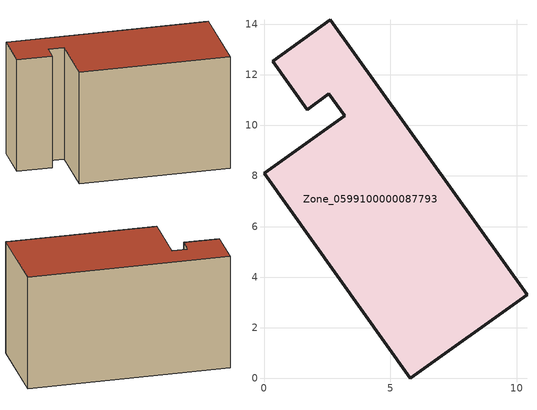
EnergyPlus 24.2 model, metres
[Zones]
Zone_0599100000087793
 floor ground (C_G): 10.41,3.31 5.78,0 0,8.11 3.19,10.39 2.57,11.25 1.71,10.63 0.35,12.55 2.63,14.18 z0
 wall outside (C_F): 2.63,14.18 0.35,12.55 1.71,10.63 2.57,11.25 3.19,10.39 0,8.11 5.78,0 10.41,3.31 2.63,14.18 z0:7.83
 roof outside (C_R): 10.41,3.31 2.63,14.18 0.35,12.55 1.71,10.63 2.57,11.25 3.19,10.39 0,8.11 5.78,0 z7.83
[BUILDING]
Pand.0599100000087793: North Axis=0; Terrain=City; Loads Convergence Tolerance Value=0.04; Temperature Convergence Tolerance Value=0.4; Solar Distribution=FullExterior; Maximum Number of Warmup Days=25; Minimum Number of Warmup Days=1
[Site:Location]
Rotterdam.The.Hague.AP_ZH_NLD Design_Conditions: Latitude=51.96; Longitude=4.45; Time Zone=1; Elevation=-4.5
[SITE:GROUNDTEMPERATURE:BUILDINGSURFACE]
18, 18, 18, 18, 18, 18, 18, 18, 18, 18, 18, 18
[MATERIAL] Thermal Absorptance=0.9; Solar Absorptance=0.7; Visible Absorptance=0.7
Name | Roughness | Thickness | Conductivity | Density | Specific Heat
G.TI.1975-1991 | MediumSmooth | 0.15 | 0.288461 | 540 | 1210
F.TI.1975-1991 | Rough | 0.3 | 0.230769 | 1920 | 840
R.TI.1975-1991 | MediumRough | 0.2 | 0.153846 | 1500 | 1000
[CONSTRUCTION]
C_G: G.TI.1975-1991
C_F: F.TI.1975-1991
C_R: R.TI.1975-1991
[ZONE]
Zone_0599100000087793: Type=1; Multiplier=1; Ceiling Height=Autocalculate; Volume=Autocalculate; Floor Area=autocalculate; Part of Total Floor Area=Yes
[ZONEINFILTRATION:DESIGNFLOWRATE]
Infil_Zone_0599100000087793: Zone or ZoneList or Space or SpaceList=Zone_0599100000087793; Schedule=AlwaysOn; Design Flow Rate Calculation Method=Flow/Area; Flow Rate per Floor Area=0.003; Constant Term Coefficient=1; Temperature Term Coefficient=0; Velocity Term Coefficient=0; Velocity Squared Term Coefficient=0
[HVACTEMPLATE:ZONE:IDEALLOADSAIRSYSTEM]
Zone_0599100000087793: Maximum Heating Supply Air Temperature=50; Minimum Cooling Supply Air Temperature=13; Maximum Heating Supply Air Humidity Ratio=0.0156; Minimum Cooling Supply Air Humidity Ratio=0.0077; Heating Limit=NoLimit; Cooling Limit=NoLimit; Dehumidification Control Type=ConstantSensibleHeatRatio; Cooling Sensible Heat Ratio=0.7; Dehumidification Setpoint=60; Humidification Control Type=None; Humidification Setpoint=30; Outdoor Air Method=None; Outdoor Air Flow Rate per Person=0.00944; Outdoor Air Flow Rate per Zone Floor Area=0; Outdoor Air Flow Rate per Zone=0; Demand Controlled Ventilation Type=None; Outdoor Air Economizer Type=NoEconomizer; Heat Recovery Type=None; Sensible Heat Recovery Effectiveness=0.7; Latent Heat Recovery Effectiveness=0.65
[ZONECONTROL:THERMOSTAT]
ThermostatControl_Zone_0599100000087793: Zone or ZoneList=Zone_0599100000087793; Control Type Schedule=DualSetpointControlType; Control 1=Thermostat_Zone_0599100000087793; Temperature Difference Between Cutout And Setpoint=0
[THERMOSTATSETPOINT:DUALSETPOINT]
Thermostat_Zone_0599100000087793: Heating Setpoint Temperature Schedule=HeatingSetpoint_Zone_0599100000087793; Cooling Setpoint Temperature Schedule=CoolingSetpoint_Zone_0599100000087793
[SCHEDULE:COMPACT]
HeatingSetpoint_Zone_0599100000087793: Through: 12/31, For: AllDays, Until: 24:00, 21
CoolingSetpoint_Zone_0599100000087793: Through: 12/31, For: AllDays, Until: 24:00, 24
DualSetpointControlType: Through: 12/31, For: AllDays, Until: 24:00, 4
AlwaysOn: Through: 12/31, For: AllDays, Until: 24:00, 1
